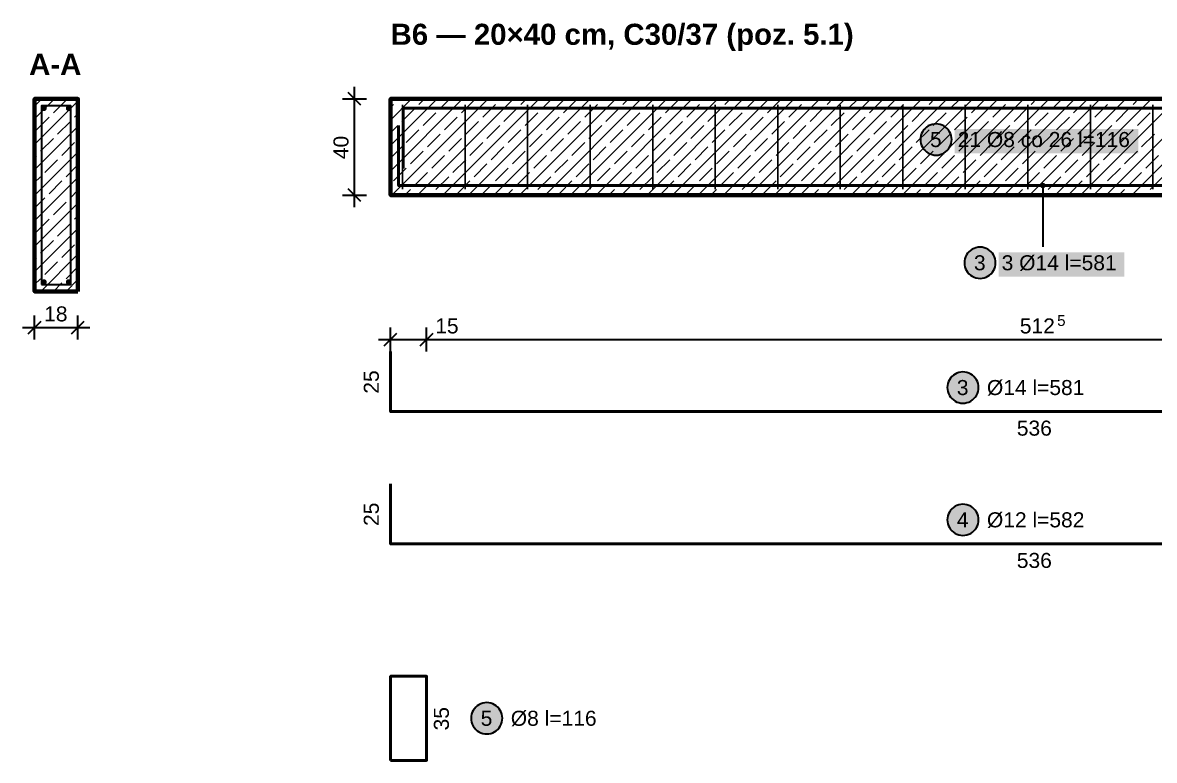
# Model space of a CAD drawing. Header units: metres. Extents: x 0.1 to 16.6, y -16.3 to -0.1.
# Drawn here: x 8.72 to 13.426, y -3.125 to -0.058 of the extents above; entities that cross this region are included whole.
import ezdxf

# ---------------------------------------------------------------- set-up
doc = ezdxf.new("R2010")
doc.units = ezdxf.units.M
for name, color, linetype, lineweight in [('A-KRESKOWANIE', 8, 'Continuous', 18), ('A-MASKA', 7, 'Continuous', 18), ('A-OPISY', 2, 'Continuous', 25), ('K-KONSTR', 7, 'Continuous', 50), ('K-WYMIARY', 1, 'Continuous', 25), ('K-ZBROJENIE', 1, 'Continuous', 100), ('K-ZBROJENIE-OPIS', 2, 'Continuous', 25)]:
    doc.layers.add(name, color=color, linetype=linetype, lineweight=lineweight)
doc.styles.add('PL_ARIAL', font='arial.ttf')
doc.styles.add('PL_ARIAL_B', font='arialbd.ttf')

msp = doc.modelspace()

# ---------------------------------------------------------------- hatches: boundary and pattern name
at = {"layer": 'A-MASKA', "true_color": 0xffffff}
for points in [[(12.5959, -0.6012), (13.3591, -0.6012), (13.3591, -0.5), (12.5959, -0.5)], [(12.7787, -1.1138), (13.3013, -1.1138), (13.3013, -1.0125), (12.7787, -1.0125)]]:
    msp.add_hatch(color=7, dxfattribs=at).paths.add_polyline_path(points)
at = {"layer": 'K-ZBROJENIE', "true_color": 0x000000}
for points in [[(8.8202, -0.414), (8.8202, -0.4151), (8.82, -0.4162), (8.8198, -0.4173), (8.8194, -0.4183), (8.8189, -0.4193), (8.8184, -0.4203), (8.8177, -0.4211), (8.817, -0.422), (8.8161, -0.4227), (8.8153, -0.4234), (8.8143, -0.4239), (8.8133, -0.4244), (8.8123, -0.4248), (8.8112, -0.425), (8.8101, -0.4252), (8.809, -0.4253), (8.8079, -0.4252), (8.8068, -0.425), (8.8057, -0.4248), (8.8047, -0.4244), (8.8037, -0.4239), (8.8027, -0.4234), (8.8019, -0.4227), (8.801, -0.422), (8.8003, -0.4211), (8.7996, -0.4203), (8.7991, -0.4193), (8.7986, -0.4183), (8.7982, -0.4173), (8.798, -0.4162), (8.7978, -0.4151), (8.7977, -0.414), (8.7978, -0.4129), (8.798, -0.4118), (8.7982, -0.4107), (8.7986, -0.4097), (8.7991, -0.4087), (8.7996, -0.4077), (8.8003, -0.4069), (8.801, -0.406), (8.8019, -0.4053), (8.8027, -0.4046), (8.8037, -0.4041), (8.8047, -0.4036), (8.8057, -0.4032), (8.8068, -0.403), (8.8079, -0.4028), (8.809, -0.4028), (8.8101, -0.4028), (8.8112, -0.403), (8.8123, -0.4032), (8.8133, -0.4036), (8.8143, -0.4041), (8.8153, -0.4046), (8.8161, -0.4053), (8.817, -0.406), (8.8177, -0.4069), (8.8184, -0.4077), (8.8189, -0.4087), (8.8194, -0.4097), (8.8198, -0.4107), (8.82, -0.4118), (8.8202, -0.4129)], [(8.9223, -0.414), (8.9222, -0.4151), (8.922, -0.4162), (8.9218, -0.4173), (8.9214, -0.4183), (8.9209, -0.4193), (8.9204, -0.4203), (8.9197, -0.4211), (8.919, -0.422), (8.9181, -0.4227), (8.9173, -0.4234), (8.9163, -0.4239), (8.9153, -0.4244), (8.9143, -0.4248), (8.9132, -0.425), (8.9121, -0.4252), (8.911, -0.4253), (8.9099, -0.4252), (8.9088, -0.425), (8.9077, -0.4248), (8.9067, -0.4244), (8.9057, -0.4239), (8.9047, -0.4234), (8.9039, -0.4227), (8.903, -0.422), (8.9023, -0.4211), (8.9016, -0.4203), (8.9011, -0.4193), (8.9006, -0.4183), (8.9002, -0.4173), (8.9, -0.4162), (8.8998, -0.4151), (8.8997, -0.414), (8.8998, -0.4129), (8.9, -0.4118), (8.9002, -0.4107), (8.9006, -0.4097), (8.9011, -0.4087), (8.9016, -0.4077), (8.9023, -0.4069), (8.903, -0.406), (8.9039, -0.4053), (8.9047, -0.4046), (8.9057, -0.4041), (8.9067, -0.4036), (8.9077, -0.4032), (8.9088, -0.403), (8.9099, -0.4028), (8.911, -0.4028), (8.9121, -0.4028), (8.9132, -0.403), (8.9143, -0.4032), (8.9153, -0.4036), (8.9163, -0.4041), (8.9173, -0.4046), (8.9181, -0.4053), (8.919, -0.406), (8.9197, -0.4069), (8.9204, -0.4077), (8.9209, -0.4087), (8.9214, -0.4097), (8.9218, -0.4107), (8.922, -0.4118), (8.9222, -0.4129)], [(8.8202, -1.136), (8.8202, -1.1371), (8.82, -1.1382), (8.8198, -1.1393), (8.8194, -1.1403), (8.8189, -1.1413), (8.8184, -1.1423), (8.8177, -1.1431), (8.817, -1.144), (8.8161, -1.1447), (8.8153, -1.1454), (8.8143, -1.1459), (8.8133, -1.1464), (8.8123, -1.1468), (8.8112, -1.147), (8.8101, -1.1472), (8.809, -1.1473), (8.8079, -1.1472), (8.8068, -1.147), (8.8057, -1.1468), (8.8047, -1.1464), (8.8037, -1.1459), (8.8027, -1.1454), (8.8019, -1.1447), (8.801, -1.144), (8.8003, -1.1431), (8.7996, -1.1423), (8.7991, -1.1413), (8.7986, -1.1403), (8.7982, -1.1393), (8.798, -1.1382), (8.7978, -1.1371), (8.7977, -1.136), (8.7978, -1.1349), (8.798, -1.1338), (8.7982, -1.1327), (8.7986, -1.1317), (8.7991, -1.1307), (8.7996, -1.1297), (8.8003, -1.1289), (8.801, -1.128), (8.8019, -1.1273), (8.8027, -1.1266), (8.8037, -1.1261), (8.8047, -1.1256), (8.8057, -1.1252), (8.8068, -1.125), (8.8079, -1.1248), (8.809, -1.1248), (8.8101, -1.1248), (8.8112, -1.125), (8.8123, -1.1252), (8.8133, -1.1256), (8.8143, -1.1261), (8.8153, -1.1266), (8.8161, -1.1273), (8.817, -1.128), (8.8177, -1.1289), (8.8184, -1.1297), (8.8189, -1.1307), (8.8194, -1.1317), (8.8198, -1.1327), (8.82, -1.1338), (8.8202, -1.1349)], [(8.9223, -1.136), (8.9222, -1.1371), (8.922, -1.1382), (8.9218, -1.1393), (8.9214, -1.1403), (8.9209, -1.1413), (8.9204, -1.1423), (8.9197, -1.1431), (8.919, -1.144), (8.9181, -1.1447), (8.9173, -1.1454), (8.9163, -1.1459), (8.9153, -1.1464), (8.9143, -1.1468), (8.9132, -1.147), (8.9121, -1.1472), (8.911, -1.1473), (8.9099, -1.1472), (8.9088, -1.147), (8.9077, -1.1468), (8.9067, -1.1464), (8.9057, -1.1459), (8.9047, -1.1454), (8.9039, -1.1447), (8.903, -1.144), (8.9023, -1.1431), (8.9016, -1.1423), (8.9011, -1.1413), (8.9006, -1.1403), (8.9002, -1.1393), (8.9, -1.1382), (8.8998, -1.1371), (8.8997, -1.136), (8.8998, -1.1349), (8.9, -1.1338), (8.9002, -1.1327), (8.9006, -1.1317), (8.9011, -1.1307), (8.9016, -1.1297), (8.9023, -1.1289), (8.903, -1.128), (8.9039, -1.1273), (8.9047, -1.1266), (8.9057, -1.1261), (8.9067, -1.1256), (8.9077, -1.1252), (8.9088, -1.125), (8.9099, -1.1248), (8.911, -1.1248), (8.9121, -1.1248), (8.9132, -1.125), (8.9143, -1.1252), (8.9153, -1.1256), (8.9163, -1.1261), (8.9173, -1.1266), (8.9181, -1.1273), (8.919, -1.128), (8.9197, -1.1289), (8.9204, -1.1297), (8.9209, -1.1307), (8.9214, -1.1317), (8.9218, -1.1327), (8.922, -1.1338), (8.9222, -1.1349)]]:
    msp.add_hatch(color=7, dxfattribs=at).paths.add_polyline_path(points)
at = {"layer": 'K-ZBROJENIE-OPIS', "true_color": 0xffffff}
for points in [[(12.5834, -0.5437), (12.5828, -0.5353), (12.5812, -0.5269), (12.5784, -0.5189), (12.5747, -0.5112), (12.57, -0.5042), (12.5644, -0.4978), (12.558, -0.4922), (12.5509, -0.4875), (12.5433, -0.4837), (12.5352, -0.481), (12.5269, -0.4793), (12.5184, -0.4787), (12.5099, -0.4793), (12.5016, -0.481), (12.4935, -0.4837), (12.4859, -0.4875), (12.4788, -0.4922), (12.4724, -0.4978), (12.4668, -0.5042), (12.4621, -0.5112), (12.4583, -0.5189), (12.4556, -0.5269), (12.4539, -0.5353), (12.4534, -0.5437), (12.4539, -0.5522), (12.4556, -0.5606), (12.4583, -0.5686), (12.4621, -0.5762), (12.4668, -0.5833), (12.4724, -0.5897), (12.4788, -0.5953), (12.4859, -0.6), (12.4935, -0.6038), (12.5016, -0.6065), (12.5099, -0.6082), (12.5184, -0.6087), (12.5269, -0.6082), (12.5352, -0.6065), (12.5433, -0.6038), (12.5509, -0.6), (12.558, -0.5953), (12.5644, -0.5897), (12.57, -0.5833), (12.5747, -0.5762), (12.5784, -0.5686), (12.5812, -0.5606), (12.5828, -0.5522)], [(12.7662, -1.0562), (12.7657, -1.0478), (12.764, -1.0394), (12.7613, -1.0314), (12.7575, -1.0237), (12.7528, -1.0167), (12.7472, -1.0103), (12.7408, -1.0047), (12.7337, -1), (12.7261, -0.9962), (12.7181, -0.9935), (12.7097, -0.9918), (12.7012, -0.9912), (12.6928, -0.9918), (12.6844, -0.9935), (12.6764, -0.9962), (12.6687, -1), (12.6617, -1.0047), (12.6553, -1.0103), (12.6497, -1.0167), (12.645, -1.0237), (12.6412, -1.0314), (12.6385, -1.0394), (12.6368, -1.0478), (12.6362, -1.0562), (12.6368, -1.0647), (12.6385, -1.0731), (12.6412, -1.0811), (12.645, -1.0887), (12.6497, -1.0958), (12.6553, -1.1022), (12.6617, -1.1078), (12.6687, -1.1125), (12.6764, -1.1163), (12.6844, -1.119), (12.6928, -1.1207), (12.7012, -1.1212), (12.7097, -1.1207), (12.7181, -1.119), (12.7261, -1.1163), (12.7337, -1.1125), (12.7408, -1.1078), (12.7472, -1.1022), (12.7528, -1.0958), (12.7575, -1.0887), (12.7613, -1.0811), (12.764, -1.0731), (12.7657, -1.0647)], [(12.695, -1.575), (12.6944, -1.5665), (12.6928, -1.5582), (12.6901, -1.5501), (12.6863, -1.5425), (12.6816, -1.5354), (12.676, -1.529), (12.6696, -1.5234), (12.6625, -1.5187), (12.6549, -1.5149), (12.6468, -1.5122), (12.6385, -1.5106), (12.63, -1.51), (12.6215, -1.5106), (12.6132, -1.5122), (12.6051, -1.5149), (12.5975, -1.5187), (12.5904, -1.5234), (12.584, -1.529), (12.5784, -1.5354), (12.5737, -1.5425), (12.5699, -1.5501), (12.5672, -1.5582), (12.5656, -1.5665), (12.565, -1.575), (12.5656, -1.5835), (12.5672, -1.5918), (12.5699, -1.5999), (12.5737, -1.6075), (12.5784, -1.6146), (12.584, -1.621), (12.5904, -1.6266), (12.5975, -1.6313), (12.6051, -1.6351), (12.6132, -1.6378), (12.6215, -1.6394), (12.63, -1.64), (12.6385, -1.6394), (12.6468, -1.6378), (12.6549, -1.6351), (12.6625, -1.6313), (12.6696, -1.6266), (12.676, -1.621), (12.6816, -1.6146), (12.6863, -1.6075), (12.6901, -1.5999), (12.6928, -1.5918), (12.6944, -1.5835)], [(12.695, -2.125), (12.6944, -2.1165), (12.6928, -2.1082), (12.6901, -2.1001), (12.6863, -2.0925), (12.6816, -2.0854), (12.676, -2.079), (12.6696, -2.0734), (12.6625, -2.0687), (12.6549, -2.0649), (12.6468, -2.0622), (12.6385, -2.0606), (12.63, -2.06), (12.6215, -2.0606), (12.6132, -2.0622), (12.6051, -2.0649), (12.5975, -2.0687), (12.5904, -2.0734), (12.584, -2.079), (12.5784, -2.0854), (12.5737, -2.0925), (12.5699, -2.1001), (12.5672, -2.1082), (12.5656, -2.1165), (12.565, -2.125), (12.5656, -2.1335), (12.5672, -2.1418), (12.5699, -2.1499), (12.5737, -2.1575), (12.5784, -2.1646), (12.584, -2.171), (12.5904, -2.1766), (12.5975, -2.1813), (12.6051, -2.1851), (12.6132, -2.1878), (12.6215, -2.1894), (12.63, -2.19), (12.6385, -2.1894), (12.6468, -2.1878), (12.6549, -2.1851), (12.6625, -2.1813), (12.6696, -2.1766), (12.676, -2.171), (12.6816, -2.1646), (12.6863, -2.1575), (12.6901, -2.1499), (12.6928, -2.1418), (12.6944, -2.1335)], [(10.715, -2.95), (10.7144, -2.9415), (10.7128, -2.9332), (10.7101, -2.9251), (10.7063, -2.9175), (10.7016, -2.9104), (10.696, -2.904), (10.6896, -2.8984), (10.6825, -2.8937), (10.6749, -2.8899), (10.6668, -2.8872), (10.6585, -2.8856), (10.65, -2.885), (10.6415, -2.8856), (10.6332, -2.8872), (10.6251, -2.8899), (10.6175, -2.8937), (10.6104, -2.8984), (10.604, -2.904), (10.5984, -2.9104), (10.5937, -2.9175), (10.5899, -2.9251), (10.5872, -2.9332), (10.5856, -2.9415), (10.585, -2.95), (10.5856, -2.9585), (10.5872, -2.9668), (10.5899, -2.9749), (10.5937, -2.9825), (10.5984, -2.9896), (10.604, -2.996), (10.6104, -3.0016), (10.6175, -3.0063), (10.6251, -3.0101), (10.6332, -3.0128), (10.6415, -3.0144), (10.65, -3.015), (10.6585, -3.0144), (10.6668, -3.0128), (10.6749, -3.0101), (10.6825, -3.0063), (10.6896, -3.0016), (10.696, -2.996), (10.7016, -2.9896), (10.7063, -2.9825), (10.7101, -2.9749), (10.7128, -2.9668), (10.7144, -2.9585)]]:
    msp.add_hatch(color=7, dxfattribs=at).paths.add_polyline_path(points)
at = {"layer": 'K-ZBROJENIE-OPIS', "true_color": 0x000000}
msp.add_hatch(color=7, dxfattribs=at).paths.add_polyline_path([(12.9737, -0.735), (12.9734, -0.7321), (12.9722, -0.7294), (12.9705, -0.727), (12.9681, -0.7253), (12.9654, -0.7241), (12.9625, -0.7238), (12.9596, -0.7241), (12.9569, -0.7253), (12.9545, -0.727), (12.9528, -0.7294), (12.9516, -0.7321), (12.9512, -0.735), (12.9516, -0.7379), (12.9528, -0.7406), (12.9545, -0.743), (12.9569, -0.7447), (12.9596, -0.7459), (12.9625, -0.7462), (12.9654, -0.7459), (12.9681, -0.7447), (12.9705, -0.743), (12.9722, -0.7406), (12.9734, -0.7379)])

# ---------------------------------------------------------------- linework, layer by layer
at = {"layer": 'A-KRESKOWANIE', "lineweight": 25, "ltscale": 0.025}
for points in [[(8.77, -0.4577), (8.8527, -0.375)], [(8.77, -0.4047), (8.7997, -0.375)], [(10.25, -0.6748), (10.5498, -0.375)], [(10.25, -0.5687), (10.4437, -0.375)], [(10.25, -0.4627), (10.3377, -0.375)], [(10.2559, -0.775), (10.6559, -0.375)], [(10.2796, -0.3801), (10.2846, -0.375)], [(10.3619, -0.775), (10.7619, -0.375)], [(10.368, -0.3977), (10.3907, -0.375)], [(10.4563, -0.4154), (10.4968, -0.375)], [(10.468, -0.775), (10.868, -0.375)], [(10.5741, -0.775), (10.9741, -0.375)], [(10.6801, -0.775), (11.0801, -0.375)], [(10.7038, -0.3801), (10.7089, -0.375)], [(10.7862, -0.775), (11.1862, -0.375)], [(10.7922, -0.3977), (10.815, -0.375)], [(10.8806, -0.4154), (10.921, -0.375)], [(10.8923, -0.775), (11.2923, -0.375)], [(10.9983, -0.775), (11.3983, -0.375)], [(11.1044, -0.775), (11.5044, -0.375)], [(11.1281, -0.3801), (11.1332, -0.375)], [(11.2105, -0.775), (11.6105, -0.375)], [(11.2165, -0.3977), (11.2392, -0.375)], [(11.3049, -0.4154), (11.3453, -0.375)], [(11.3165, -0.775), (11.7165, -0.375)], [(11.4226, -0.775), (11.8226, -0.375)], [(11.5287, -0.775), (11.9287, -0.375)], [(11.5524, -0.3801), (11.5574, -0.375)], [(11.6347, -0.775), (12.0347, -0.375)], [(11.6407, -0.3977), (11.6635, -0.375)], [(11.7291, -0.4154), (11.7696, -0.375)], [(11.7408, -0.775), (12.1408, -0.375)], [(11.8469, -0.775), (12.2469, -0.375)], [(11.9529, -0.775), (12.3529, -0.375)], [(11.9766, -0.3801), (11.9817, -0.375)], [(12.059, -0.775), (12.459, -0.375)], [(12.065, -0.3977), (12.0878, -0.375)], [(12.1534, -0.4154), (12.1938, -0.375)], [(12.1651, -0.775), (12.5651, -0.375)], [(12.2711, -0.775), (12.6711, -0.375)], [(12.3772, -0.775), (12.7772, -0.375)], [(12.4009, -0.3801), (12.406, -0.375)], [(12.4833, -0.775), (12.8833, -0.375)], [(12.4893, -0.3977), (12.512, -0.375)], [(12.5777, -0.4154), (12.6181, -0.375)], [(12.5893, -0.775), (12.9893, -0.375)], [(12.6954, -0.775), (13.0954, -0.375)], [(12.8015, -0.775), (13.2015, -0.375)], [(12.8251, -0.3801), (12.8302, -0.375)], [(12.9075, -0.775), (13.3075, -0.375)], [(12.9135, -0.3977), (12.9363, -0.375)], [(13.0019, -0.4154), (13.0424, -0.375)], [(13.0136, -0.775), (13.4136, -0.375)], [(13.1196, -0.775), (13.5196, -0.375)], [(13.2257, -0.775), (13.6257, -0.375)], [(13.2494, -0.3801), (13.2545, -0.375)], [(13.3318, -0.775), (13.7318, -0.375)], [(13.3378, -0.3977), (13.3605, -0.375)], [(8.77, -0.5638), (8.95, -0.3838)], [(8.8477, -0.4331), (8.9007, -0.3801)], [(10.25, -0.4096), (10.2619, -0.3977)], [(10.2972, -0.4685), (10.3503, -0.4154)], [(10.5447, -0.4331), (10.5978, -0.3801)], [(10.6331, -0.4508), (10.6862, -0.3977)], [(10.7215, -0.4685), (10.7745, -0.4154)], [(10.969, -0.4331), (11.022, -0.3801)], [(11.0574, -0.4508), (11.1104, -0.3977)], [(11.1458, -0.4685), (11.1988, -0.4154)], [(11.3933, -0.4331), (11.4463, -0.3801)], [(11.4816, -0.4508), (11.5347, -0.3977)], [(11.57, -0.4685), (11.6231, -0.4154)], [(11.8175, -0.4331), (11.8706, -0.3801)], [(11.9059, -0.4508), (11.9589, -0.3977)], [(11.9943, -0.4685), (12.0473, -0.4154)], [(12.2418, -0.4331), (12.2948, -0.3801)], [(12.3302, -0.4508), (12.3832, -0.3977)], [(12.4186, -0.4685), (12.4716, -0.4154)], [(12.6661, -0.4331), (12.7191, -0.3801)], [(12.7544, -0.4508), (12.8075, -0.3977)], [(12.8428, -0.4685), (12.8959, -0.4154)], [(13.0903, -0.4331), (13.1433, -0.3801)], [(13.1787, -0.4508), (13.2317, -0.3977)], [(13.2671, -0.4685), (13.3201, -0.4154)], [(8.777, -0.5038), (8.83, -0.4508)], [(8.8654, -0.5215), (8.9184, -0.4685)], [(8.9361, -0.4508), (8.95, -0.4368)], [(10.3856, -0.4861), (10.4387, -0.4331)], [(10.474, -0.5038), (10.5271, -0.4508)], [(10.5624, -0.5215), (10.6154, -0.4685)], [(10.8099, -0.4861), (10.8629, -0.4331)], [(10.8983, -0.5038), (10.9513, -0.4508)], [(10.9867, -0.5215), (11.0397, -0.4685)], [(11.2342, -0.4861), (11.2872, -0.4331)], [(11.3225, -0.5038), (11.3756, -0.4508)], [(11.4109, -0.5215), (11.464, -0.4685)], [(11.6584, -0.4861), (11.7115, -0.4331)], [(11.7468, -0.5038), (11.7998, -0.4508)], [(11.8352, -0.5215), (11.8882, -0.4685)], [(12.0827, -0.4861), (12.1357, -0.4331)], [(12.1711, -0.5038), (12.2241, -0.4508)], [(12.2595, -0.5215), (12.3125, -0.4685)], [(12.507, -0.4861), (12.56, -0.4331)], [(12.5953, -0.5038), (12.6484, -0.4508)], [(12.6837, -0.5215), (12.7368, -0.4685)], [(12.9312, -0.4861), (12.9842, -0.4331)], [(13.0196, -0.5038), (13.0726, -0.4508)], [(13.108, -0.5215), (13.161, -0.4685)], [(13.3555, -0.4861), (13.4085, -0.4331)], [(8.77, -0.6699), (8.95, -0.4899)], [(10.25, -0.5157), (10.2796, -0.4861)], [(10.3149, -0.5568), (10.368, -0.5038)], [(10.6508, -0.5392), (10.7038, -0.4861)], [(10.7392, -0.5568), (10.7922, -0.5038)], [(11.0751, -0.5392), (11.1281, -0.4861)], [(11.1634, -0.5568), (11.2165, -0.5038)], [(11.4993, -0.5392), (11.5524, -0.4861)], [(11.5877, -0.5568), (11.6407, -0.5038)], [(11.9236, -0.5392), (11.9766, -0.4861)], [(12.012, -0.5568), (12.065, -0.5038)], [(12.3479, -0.5392), (12.4009, -0.4861)], [(12.4362, -0.5568), (12.4893, -0.5038)], [(12.7721, -0.5392), (12.8251, -0.4861)], [(12.8605, -0.5568), (12.9135, -0.5038)], [(13.1964, -0.5392), (13.2494, -0.4861)], [(13.2848, -0.5568), (13.3378, -0.5038)], [(8.7946, -0.5922), (8.8477, -0.5392)], [(8.883, -0.6099), (8.9361, -0.5568)], [(10.4033, -0.5745), (10.4563, -0.5215)], [(10.4917, -0.5922), (10.5447, -0.5392)], [(10.5801, -0.6099), (10.6331, -0.5568)], [(10.8276, -0.5745), (10.8806, -0.5215)], [(10.916, -0.5922), (10.969, -0.5392)], [(11.0043, -0.6099), (11.0574, -0.5568)], [(11.2518, -0.5745), (11.3049, -0.5215)], [(11.3402, -0.5922), (11.3933, -0.5392)], [(11.4286, -0.6099), (11.4816, -0.5568)], [(11.6761, -0.5745), (11.7291, -0.5215)], [(11.7645, -0.5922), (11.8175, -0.5392)], [(11.8529, -0.6099), (11.9059, -0.5568)], [(12.1004, -0.5745), (12.1534, -0.5215)], [(12.1888, -0.5922), (12.2418, -0.5392)], [(12.2771, -0.6099), (12.3302, -0.5568)], [(12.5246, -0.5745), (12.5777, -0.5215)], [(12.613, -0.5922), (12.6661, -0.5392)], [(12.7014, -0.6099), (12.7544, -0.5568)], [(12.9489, -0.5745), (13.0019, -0.5215)], [(13.0373, -0.5922), (13.0903, -0.5392)], [(13.1257, -0.6099), (13.1787, -0.5568)], [(13.3732, -0.5745), (13.4262, -0.5215)], [(8.77, -0.7759), (8.95, -0.5959)], [(8.77, -0.6168), (8.777, -0.6099)], [(10.25, -0.6218), (10.2972, -0.5745)], [(10.3326, -0.6452), (10.3856, -0.5922)], [(10.421, -0.6629), (10.474, -0.6099)], [(10.6685, -0.6276), (10.7215, -0.5745)], [(10.7569, -0.6452), (10.8099, -0.5922)], [(10.8453, -0.6629), (10.8983, -0.6099)], [(11.0927, -0.6276), (11.1458, -0.5745)], [(11.1811, -0.6452), (11.2342, -0.5922)], [(11.2695, -0.6629), (11.3225, -0.6099)], [(11.517, -0.6276), (11.57, -0.5745)], [(11.6054, -0.6452), (11.6584, -0.5922)], [(11.6938, -0.6629), (11.7468, -0.6099)], [(11.9413, -0.6276), (11.9943, -0.5745)], [(12.0297, -0.6452), (12.0827, -0.5922)], [(12.118, -0.6629), (12.1711, -0.6099)], [(12.3655, -0.6276), (12.4186, -0.5745)], [(12.4539, -0.6452), (12.507, -0.5922)], [(12.5423, -0.6629), (12.5953, -0.6099)], [(12.7898, -0.6276), (12.8428, -0.5745)], [(12.8782, -0.6452), (12.9312, -0.5922)], [(12.9666, -0.6629), (13.0196, -0.6099)], [(13.2141, -0.6276), (13.2671, -0.5745)], [(13.3024, -0.6452), (13.3555, -0.5922)], [(13.3908, -0.6629), (13.4439, -0.6099)], [(8.8123, -0.6806), (8.8654, -0.6276)], [(8.9007, -0.6983), (8.95, -0.649)], [(10.5094, -0.6806), (10.5624, -0.6276)], [(10.5978, -0.6983), (10.6508, -0.6452)], [(10.9336, -0.6806), (10.9867, -0.6276)], [(11.022, -0.6983), (11.0751, -0.6452)], [(11.3579, -0.6806), (11.4109, -0.6276)], [(11.4463, -0.6983), (11.4993, -0.6452)], [(11.7822, -0.6806), (11.8352, -0.6276)], [(11.8706, -0.6983), (11.9236, -0.6452)], [(12.2064, -0.6806), (12.2595, -0.6276)], [(12.2948, -0.6983), (12.3479, -0.6452)], [(12.6307, -0.6806), (12.6837, -0.6276)], [(12.7191, -0.6983), (12.7721, -0.6452)], [(13.055, -0.6806), (13.108, -0.6276)], [(13.1433, -0.6983), (13.1964, -0.6452)], [(8.77, -0.7229), (8.7946, -0.6983)], [(8.77, -0.882), (8.95, -0.702)], [(10.2619, -0.7159), (10.3149, -0.6629)], [(10.3503, -0.7336), (10.4033, -0.6806)], [(10.4387, -0.7513), (10.4917, -0.6983)], [(10.6862, -0.7159), (10.7392, -0.6629)], [(10.7745, -0.7336), (10.8276, -0.6806)], [(10.8629, -0.7513), (10.916, -0.6983)], [(11.1104, -0.7159), (11.1634, -0.6629)], [(11.1988, -0.7336), (11.2518, -0.6806)], [(11.2872, -0.7513), (11.3402, -0.6983)], [(11.5347, -0.7159), (11.5877, -0.6629)], [(11.6231, -0.7336), (11.6761, -0.6806)], [(11.7115, -0.7513), (11.7645, -0.6983)], [(11.9589, -0.7159), (12.012, -0.6629)], [(12.0473, -0.7336), (12.1004, -0.6806)], [(12.1357, -0.7513), (12.1888, -0.6983)], [(12.3832, -0.7159), (12.4362, -0.6629)], [(12.4716, -0.7336), (12.5246, -0.6806)], [(12.56, -0.7513), (12.613, -0.6983)], [(12.8075, -0.7159), (12.8605, -0.6629)], [(12.8959, -0.7336), (12.9489, -0.6806)], [(12.9842, -0.7513), (13.0373, -0.6983)], [(13.2317, -0.7159), (13.2848, -0.6629)], [(13.3201, -0.7336), (13.3732, -0.6806)], [(13.4085, -0.7513), (13.4615, -0.6983)], [(8.83, -0.769), (8.883, -0.7159)], [(10.3089, -0.775), (10.3326, -0.7513)], [(10.5271, -0.769), (10.5801, -0.7159)], [(10.6271, -0.775), (10.6685, -0.7336)], [(10.7332, -0.775), (10.7569, -0.7513)], [(10.9513, -0.769), (11.0043, -0.7159)], [(11.0514, -0.775), (11.0927, -0.7336)], [(11.1574, -0.775), (11.1811, -0.7513)], [(11.3756, -0.769), (11.4286, -0.7159)], [(11.4756, -0.775), (11.517, -0.7336)], [(11.5817, -0.775), (11.6054, -0.7513)], [(11.7998, -0.769), (11.8529, -0.7159)], [(11.8999, -0.775), (11.9413, -0.7336)], [(12.006, -0.775), (12.0297, -0.7513)], [(12.2241, -0.769), (12.2771, -0.7159)], [(12.3242, -0.775), (12.3655, -0.7336)], [(12.4302, -0.775), (12.4539, -0.7513)], [(12.6484, -0.769), (12.7014, -0.7159)], [(12.7484, -0.775), (12.7898, -0.7336)], [(12.8545, -0.775), (12.8782, -0.7513)], [(13.0726, -0.769), (13.1257, -0.7159)], [(13.1727, -0.775), (13.2141, -0.7336)], [(13.2787, -0.775), (13.3024, -0.7513)], [(8.77, -0.829), (8.8123, -0.7867)], [(8.9184, -0.7867), (8.95, -0.755)], [(10.415, -0.775), (10.421, -0.769)], [(10.8392, -0.775), (10.8453, -0.769)], [(11.2635, -0.775), (11.2695, -0.769)], [(11.6878, -0.775), (11.6938, -0.769)], [(12.112, -0.775), (12.118, -0.769)], [(12.5363, -0.775), (12.5423, -0.769)], [(12.9605, -0.775), (12.9666, -0.769)], [(13.3848, -0.775), (13.3908, -0.769)], [(8.77, -0.9881), (8.95, -0.8081)], [(8.8477, -0.8574), (8.9007, -0.8043)], [(8.777, -0.9281), (8.83, -0.875)], [(8.8654, -0.9458), (8.9184, -0.8927)], [(8.9361, -0.875), (8.95, -0.8611)], [(8.77, -1.0941), (8.95, -0.9141)], [(8.7946, -1.0165), (8.8477, -0.9634)], [(8.883, -1.0341), (8.9361, -0.9811)], [(8.77, -1.0411), (8.777, -1.0341)], [(8.7952, -1.175), (8.95, -1.0202)], [(8.8123, -1.1049), (8.8654, -1.0518)], [(8.9007, -1.1225), (8.95, -1.0732)], [(8.77, -1.1472), (8.7946, -1.1225)], [(8.9013, -1.175), (8.95, -1.1263)], [(8.8482, -1.175), (8.883, -1.1402)]]:
    msp.add_lwpolyline(points, dxfattribs=at)
at = {"layer": 'K-KONSTR', "lineweight": 70, "ltscale": 0.025}
for points in [[(8.95, -1.175), (8.95, -0.375), (8.77, -0.375), (8.77, -1.175)], [(15.675, -0.775), (15.675, -0.375), (10.25, -0.375), (10.25, -0.775)]]:
    msp.add_lwpolyline(points, close=True, dxfattribs=at)
at = {"layer": 'K-WYMIARY', "lineweight": 35, "ltscale": 0.025}
for points in [[(10.1, -0.825), (10.1, -0.325)], [(10.05, -0.375), (10.15, -0.375)], [(10.1265, -0.4015), (10.0735, -0.3485)], [(10.1265, -0.8015), (10.0735, -0.7485)], [(10.05, -0.775), (10.15, -0.775)], [(8.7435, -1.3515), (8.7965, -1.2985)], [(8.77, -1.375), (8.77, -1.275)], [(8.9235, -1.3515), (8.9765, -1.2985)], [(8.95, -1.375), (8.95, -1.275)], [(8.72, -1.325), (9, -1.325)], [(10.2235, -1.4015), (10.2765, -1.3485)], [(10.25, -1.425), (10.25, -1.325)], [(10.3735, -1.4015), (10.4265, -1.3485)], [(10.4, -1.425), (10.4, -1.325)], [(10.2, -1.375), (15.725, -1.375)]]:
    msp.add_lwpolyline(points, dxfattribs=at)
at = {"layer": 'K-ZBROJENIE', "lineweight": 35, "ltscale": 0.025}
msp.add_lwpolyline([(8.799, -1.146), (8.921, -1.146), (8.921, -0.404), (8.799, -0.404)], close=True, dxfattribs=at)
at = {"layer": 'K-ZBROJENIE', "lineweight": 25, "ltscale": 0.025}
for points in [[(10.3, -0.75), (10.3, -0.4)], [(10.56, -0.75), (10.56, -0.4)], [(10.82, -0.75), (10.82, -0.4)], [(11.08, -0.75), (11.08, -0.4)], [(11.34, -0.75), (11.34, -0.4)], [(11.6, -0.75), (11.6, -0.4)], [(11.86, -0.75), (11.86, -0.4)], [(12.12, -0.75), (12.12, -0.4)], [(12.38, -0.75), (12.38, -0.4)], [(12.64, -0.75), (12.64, -0.4)], [(12.9, -0.75), (12.9, -0.4)], [(13.16, -0.75), (13.16, -0.4)], [(13.42, -0.75), (13.42, -0.4)]]:
    msp.add_lwpolyline(points, dxfattribs=at)
at = {"layer": 'K-ZBROJENIE', "lineweight": 50, "ltscale": 0.025}
for points in [[(10.303, -0.664), (10.303, -0.414), (15.622, -0.414), (15.622, -0.664)], [(10.283, -0.485), (10.283, -0.735), (15.642, -0.735), (15.642, -0.485)], [(10.25, -1.425), (10.25, -1.675), (15.61, -1.675), (15.61, -1.425)], [(10.25, -1.975), (10.25, -2.225), (15.61, -2.225), (15.61, -1.975)]]:
    msp.add_lwpolyline(points, dxfattribs=at)
msp.add_lwpolyline([(10.25, -3.125), (10.4, -3.125), (10.4, -2.775), (10.25, -2.775)], close=True, dxfattribs=at)
at = {"layer": 'K-ZBROJENIE-OPIS', "lineweight": 35, "ltscale": 0.025}
for points in [[(12.5834, -0.5437), (12.5828, -0.5353), (12.5812, -0.5269), (12.5784, -0.5189), (12.5747, -0.5112), (12.57, -0.5042), (12.5644, -0.4978), (12.558, -0.4922), (12.5509, -0.4875), (12.5433, -0.4837), (12.5352, -0.481), (12.5269, -0.4793), (12.5184, -0.4787), (12.5099, -0.4793), (12.5016, -0.481), (12.4935, -0.4837), (12.4859, -0.4875), (12.4788, -0.4922), (12.4724, -0.4978), (12.4668, -0.5042), (12.4621, -0.5112), (12.4583, -0.5189), (12.4556, -0.5269), (12.4539, -0.5353), (12.4534, -0.5437), (12.4539, -0.5522), (12.4556, -0.5606), (12.4583, -0.5686), (12.4621, -0.5762), (12.4668, -0.5833), (12.4724, -0.5897), (12.4788, -0.5953), (12.4859, -0.6), (12.4935, -0.6038), (12.5016, -0.6065), (12.5099, -0.6082), (12.5184, -0.6087), (12.5269, -0.6082), (12.5352, -0.6065), (12.5433, -0.6038), (12.5509, -0.6), (12.558, -0.5953), (12.5644, -0.5897), (12.57, -0.5833), (12.5747, -0.5762), (12.5784, -0.5686), (12.5812, -0.5606), (12.5828, -0.5522)], [(12.7662, -1.0562), (12.7657, -1.0478), (12.764, -1.0394), (12.7613, -1.0314), (12.7575, -1.0237), (12.7528, -1.0167), (12.7472, -1.0103), (12.7408, -1.0047), (12.7337, -1), (12.7261, -0.9962), (12.7181, -0.9935), (12.7097, -0.9918), (12.7012, -0.9912), (12.6928, -0.9918), (12.6844, -0.9935), (12.6764, -0.9962), (12.6687, -1), (12.6617, -1.0047), (12.6553, -1.0103), (12.6497, -1.0167), (12.645, -1.0237), (12.6412, -1.0314), (12.6385, -1.0394), (12.6368, -1.0478), (12.6362, -1.0562), (12.6368, -1.0647), (12.6385, -1.0731), (12.6412, -1.0811), (12.645, -1.0887), (12.6497, -1.0958), (12.6553, -1.1022), (12.6617, -1.1078), (12.6687, -1.1125), (12.6764, -1.1163), (12.6844, -1.119), (12.6928, -1.1207), (12.7012, -1.1212), (12.7097, -1.1207), (12.7181, -1.119), (12.7261, -1.1163), (12.7337, -1.1125), (12.7408, -1.1078), (12.7472, -1.1022), (12.7528, -1.0958), (12.7575, -1.0887), (12.7613, -1.0811), (12.764, -1.0731), (12.7657, -1.0647)], [(12.695, -1.575), (12.6944, -1.5665), (12.6928, -1.5582), (12.6901, -1.5501), (12.6863, -1.5425), (12.6816, -1.5354), (12.676, -1.529), (12.6696, -1.5234), (12.6625, -1.5187), (12.6549, -1.5149), (12.6468, -1.5122), (12.6385, -1.5106), (12.63, -1.51), (12.6215, -1.5106), (12.6132, -1.5122), (12.6051, -1.5149), (12.5975, -1.5187), (12.5904, -1.5234), (12.584, -1.529), (12.5784, -1.5354), (12.5737, -1.5425), (12.5699, -1.5501), (12.5672, -1.5582), (12.5656, -1.5665), (12.565, -1.575), (12.5656, -1.5835), (12.5672, -1.5918), (12.5699, -1.5999), (12.5737, -1.6075), (12.5784, -1.6146), (12.584, -1.621), (12.5904, -1.6266), (12.5975, -1.6313), (12.6051, -1.6351), (12.6132, -1.6378), (12.6215, -1.6394), (12.63, -1.64), (12.6385, -1.6394), (12.6468, -1.6378), (12.6549, -1.6351), (12.6625, -1.6313), (12.6696, -1.6266), (12.676, -1.621), (12.6816, -1.6146), (12.6863, -1.6075), (12.6901, -1.5999), (12.6928, -1.5918), (12.6944, -1.5835)], [(12.695, -2.125), (12.6944, -2.1165), (12.6928, -2.1082), (12.6901, -2.1001), (12.6863, -2.0925), (12.6816, -2.0854), (12.676, -2.079), (12.6696, -2.0734), (12.6625, -2.0687), (12.6549, -2.0649), (12.6468, -2.0622), (12.6385, -2.0606), (12.63, -2.06), (12.6215, -2.0606), (12.6132, -2.0622), (12.6051, -2.0649), (12.5975, -2.0687), (12.5904, -2.0734), (12.584, -2.079), (12.5784, -2.0854), (12.5737, -2.0925), (12.5699, -2.1001), (12.5672, -2.1082), (12.5656, -2.1165), (12.565, -2.125), (12.5656, -2.1335), (12.5672, -2.1418), (12.5699, -2.1499), (12.5737, -2.1575), (12.5784, -2.1646), (12.584, -2.171), (12.5904, -2.1766), (12.5975, -2.1813), (12.6051, -2.1851), (12.6132, -2.1878), (12.6215, -2.1894), (12.63, -2.19), (12.6385, -2.1894), (12.6468, -2.1878), (12.6549, -2.1851), (12.6625, -2.1813), (12.6696, -2.1766), (12.676, -2.171), (12.6816, -2.1646), (12.6863, -2.1575), (12.6901, -2.1499), (12.6928, -2.1418), (12.6944, -2.1335)], [(10.715, -2.95), (10.7144, -2.9415), (10.7128, -2.9332), (10.7101, -2.9251), (10.7063, -2.9175), (10.7016, -2.9104), (10.696, -2.904), (10.6896, -2.8984), (10.6825, -2.8937), (10.6749, -2.8899), (10.6668, -2.8872), (10.6585, -2.8856), (10.65, -2.885), (10.6415, -2.8856), (10.6332, -2.8872), (10.6251, -2.8899), (10.6175, -2.8937), (10.6104, -2.8984), (10.604, -2.904), (10.5984, -2.9104), (10.5937, -2.9175), (10.5899, -2.9251), (10.5872, -2.9332), (10.5856, -2.9415), (10.585, -2.95), (10.5856, -2.9585), (10.5872, -2.9668), (10.5899, -2.9749), (10.5937, -2.9825), (10.5984, -2.9896), (10.604, -2.996), (10.6104, -3.0016), (10.6175, -3.0063), (10.6251, -3.0101), (10.6332, -3.0128), (10.6415, -3.0144), (10.65, -3.015), (10.6585, -3.0144), (10.6668, -3.0128), (10.6749, -3.0101), (10.6825, -3.0063), (10.6896, -3.0016), (10.696, -2.996), (10.7016, -2.9896), (10.7063, -2.9825), (10.7101, -2.9749), (10.7128, -2.9668), (10.7144, -2.9585)]]:
    msp.add_lwpolyline(points, close=True, dxfattribs=at)
msp.add_lwpolyline([(12.9625, -0.735), (12.9625, -0.99)], dxfattribs=at)

# ---------------------------------------------------------------- texts
at = {"layer": 'A-OPISY', "style": 'PL_ARIAL_B'}
for s, p in [('B6 — 20×40 cm, C30/37 (poz. 5.1)', (10.25, -0.15)), ('A-A', (8.747, -0.275))]:
    msp.add_text(s, height=0.0875, dxfattribs=at).set_placement(p)
at = {"layer": 'K-WYMIARY', "style": 'PL_ARIAL'}
msp.add_text('40', height=0.0625, rotation=90, dxfattribs=at).set_placement((10.075, -0.6255))
for s, height, p in [('18', 0.0625, (8.8095, -1.3)), ('15', 0.0625, (10.4358, -1.35)), ('512', 0.0625, (12.8667, -1.35)), ('5', 0.045, (13.022, -1.3188))]:
    msp.add_text(s, height=height, dxfattribs=at).set_placement(p)
at = {"layer": 'K-ZBROJENIE-OPIS', "style": 'PL_ARIAL'}
for s, p in [('5', (12.4931, -0.575)), ('21 Ø8 co 26 l=116', (12.6084, -0.575)), ('3', (12.676, -1.0875)), ('3 Ø14 l=581', (12.7912, -1.0875)), ('3', (12.6047, -1.6062)), ('Ø14 l=581', (12.73, -1.6062)), ('536', (12.8542, -1.775)), ('4', (12.6047, -2.1562)), ('Ø12 l=582', (12.73, -2.1562)), ('536', (12.8542, -2.325)), ('Ø8 l=116', (10.75, -2.9813)), ('5', (10.6247, -2.9813))]:
    msp.add_text(s, height=0.0625, dxfattribs=at).set_placement(p)
for s, p in [('25', (10.2011, -1.6005)), ('25', (10.2011, -2.1505)), ('35', (10.4925, -3.0005))]:
    msp.add_text(s, height=0.0625, rotation=90, dxfattribs=at).set_placement(p)

doc.saveas('drawing.dxf')
